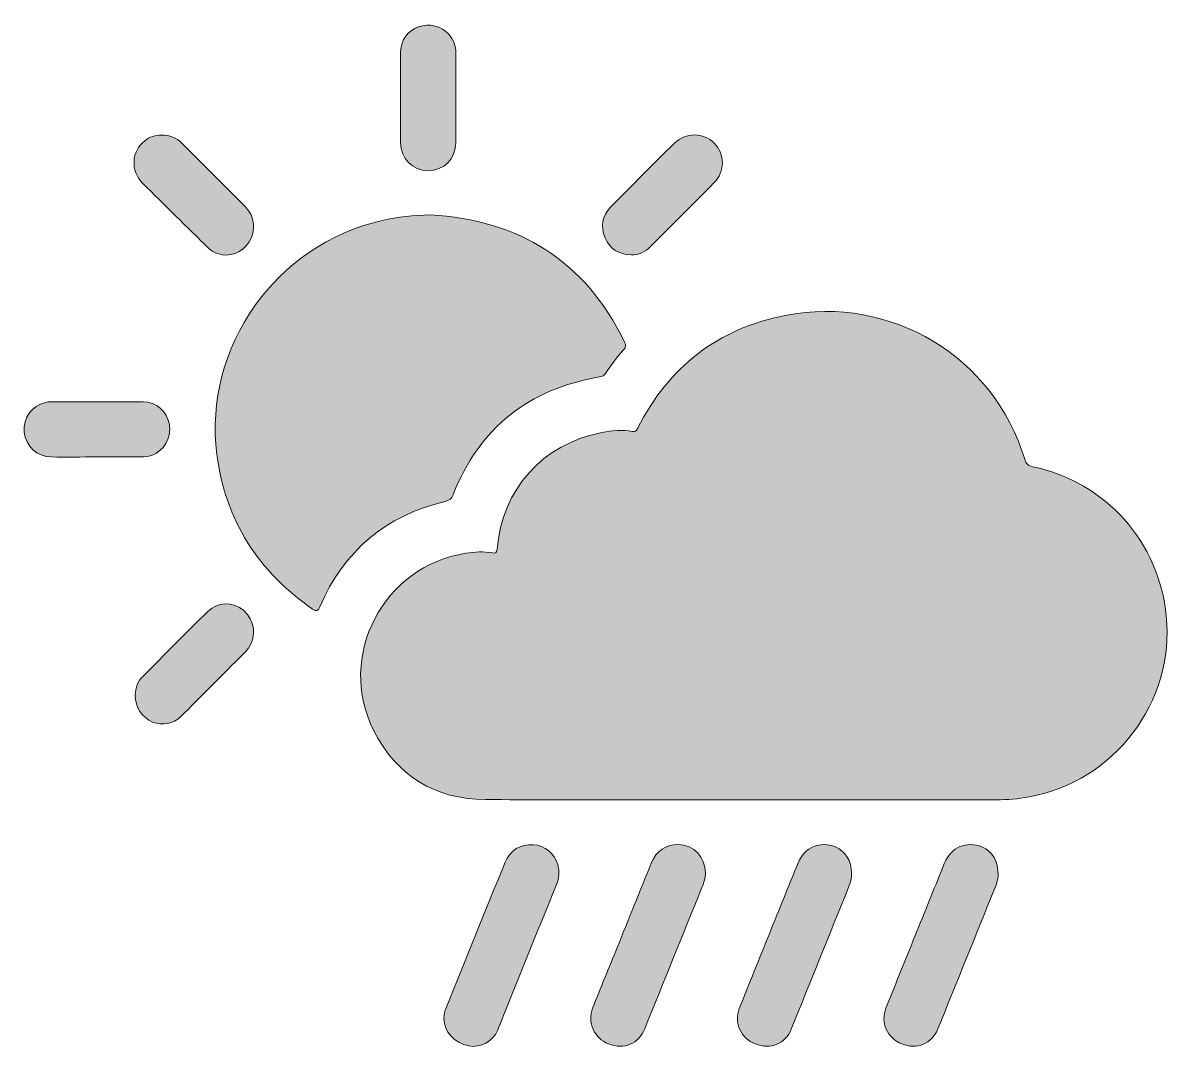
# Model space of a CAD drawing. Header units: inches. Extents: x 0 to 12.1, y -41 to -30.2.
import ezdxf

# ---------------------------------------------------------------- set-up
doc = ezdxf.new("R2010")
doc.units = ezdxf.units.IN
doc.header["$MEASUREMENT"] = 0
doc.layers.add('Слой 1', color=7, linetype='Continuous', lineweight=0)

# ---------------------------------------------------------------- blocks, each defined once
blk = doc.blocks.new('Block_0')
at = {"layer": 'Слой 1', "true_color": 0x000000, "transparency": 33554687}
h = blk.add_hatch(color=18, dxfattribs=at)
h.dxf.hatch_style = 2
edge = h.paths.add_edge_path()
edge.add_spline(control_points=[(3.952, -30.954), (3.952, -30.793), (3.949, -30.631), (3.952, -30.47), (3.955, -30.347), (4.028, -30.251), (4.141, -30.211), (4.255, -30.171), (4.379, -30.201), (4.458, -30.289), (4.508, -30.345), (4.531, -30.412), (4.531, -30.487), (4.532, -30.801), (4.533, -31.115), (4.531, -31.428), (4.53, -31.599), (4.405, -31.722), (4.239, -31.721), (4.078, -31.72), (3.953, -31.594), (3.951, -31.427), (3.95, -31.27), (3.951, -31.112), (3.951, -30.954), (3.951, -30.954), (3.951, -30.954), (3.952, -30.954)], knot_values=[0, 0, 0, 0, 1, 1, 1, 2, 2, 2, 3, 3, 3, 4, 4, 4, 5, 5, 5, 6, 6, 6, 7, 7, 7, 8, 8, 8, 9, 9, 9, 9], degree=3, periodic=0)
h = blk.add_hatch(color=18, dxfattribs=at)
h.dxf.hatch_style = 2
edge = h.paths.add_edge_path()
edge.add_spline(control_points=[(6.371, -32.605), (6.244, -32.601), (6.149, -32.545), (6.099, -32.426), (6.05, -32.309), (6.067, -32.196), (6.156, -32.105), (6.379, -31.878), (6.603, -31.654), (6.829, -31.431), (6.946, -31.316), (7.133, -31.319), (7.245, -31.433), (7.359, -31.549), (7.359, -31.731), (7.242, -31.85), (7.021, -32.074), (6.797, -32.294), (6.577, -32.517), (6.519, -32.576), (6.453, -32.606), (6.371, -32.605)], knot_values=[0, 0, 0, 0, 1, 1, 1, 2, 2, 2, 3, 3, 3, 4, 4, 4, 5, 5, 5, 6, 6, 6, 7, 7, 7, 7], degree=3, periodic=0)
h = blk.add_hatch(color=18, dxfattribs=at)
h.dxf.hatch_style = 2
edge = h.paths.add_edge_path()
edge.add_spline(control_points=[(1.441, -31.348), (1.527, -31.347), (1.597, -31.376), (1.654, -31.432), (1.877, -31.655), (2.101, -31.878), (2.323, -32.102), (2.422, -32.203), (2.436, -32.353), (2.361, -32.47), (2.285, -32.588), (2.158, -32.634), (2.028, -32.592), (1.994, -32.581), (1.964, -32.564), (1.938, -32.539), (1.706, -32.31), (1.473, -32.082), (1.242, -31.852), (1.113, -31.723), (1.125, -31.515), (1.265, -31.408), (1.318, -31.367), (1.378, -31.346), (1.441, -31.348)], knot_values=[0, 0, 0, 0, 1, 1, 1, 2, 2, 2, 3, 3, 3, 4, 4, 4, 5, 5, 5, 6, 6, 6, 7, 7, 7, 8, 8, 8, 8], degree=3, periodic=0)
h = blk.add_hatch(color=18, dxfattribs=at)
h.dxf.hatch_style = 2
edge = h.paths.add_edge_path()
edge.add_spline(control_points=[(4.261, -32.186), (5.198, -32.237), (5.888, -32.668), (6.303, -33.522), (6.318, -33.552), (6.32, -33.573), (6.295, -33.6), (6.225, -33.677), (6.164, -33.76), (6.107, -33.847), (6.091, -33.872), (6.071, -33.883), (6.04, -33.888), (5.298, -34.013), (4.78, -34.422), (4.502, -35.125), (4.485, -35.168), (4.465, -35.185), (4.419, -35.196), (3.795, -35.343), (3.357, -35.715), (3.103, -36.303), (3.082, -36.351), (3.068, -36.352), (3.028, -36.325), (2.457, -35.931), (2.112, -35.394), (2.023, -34.702), (1.878, -33.575), (2.643, -32.496), (3.758, -32.245), (3.923, -32.208), (4.089, -32.189), (4.261, -32.186)], knot_values=[0, 0, 0, 0, 1, 1, 1, 2, 2, 2, 3, 3, 3, 4, 4, 4, 5, 5, 5, 6, 6, 6, 7, 7, 7, 8, 8, 8, 9, 9, 9, 10, 10, 10, 11, 11, 11, 11], degree=3, periodic=0)
h = blk.add_hatch(color=18, dxfattribs=at)
h.dxf.hatch_style = 2
edge = h.paths.add_edge_path()
edge.add_spline(control_points=[(7.546, -38.328), (6.645, -38.328), (5.745, -38.332), (4.844, -38.326), (4.312, -38.322), (3.912, -38.078), (3.67, -37.603), (3.273, -36.823), (3.773, -35.867), (4.636, -35.74), (4.73, -35.727), (4.824, -35.717), (4.919, -35.736), (4.95, -35.742), (4.961, -35.733), (4.964, -35.7), (5.015, -35.067), (5.443, -34.591), (6.066, -34.471), (6.171, -34.451), (6.278, -34.442), (6.385, -34.46), (6.415, -34.466), (6.427, -34.455), (6.44, -34.429), (6.766, -33.783), (7.282, -33.378), (7.991, -33.241), (9.106, -33.025), (10.177, -33.677), (10.505, -34.751), (10.519, -34.799), (10.539, -34.82), (10.59, -34.83), (11.356, -34.993), (11.913, -35.617), (11.991, -36.4), (12.082, -37.299), (11.445, -38.138), (10.551, -38.298), (10.437, -38.319), (10.322, -38.328), (10.206, -38.328), (9.319, -38.328), (8.433, -38.328), (7.546, -38.328)], knot_values=[0, 0, 0, 0, 1, 1, 1, 2, 2, 2, 3, 3, 3, 4, 4, 4, 5, 5, 5, 6, 6, 6, 7, 7, 7, 8, 8, 8, 9, 9, 9, 10, 10, 10, 11, 11, 11, 12, 12, 12, 13, 13, 13, 14, 14, 14, 15, 15, 15, 15], degree=3, periodic=0)
h = blk.add_hatch(color=18, dxfattribs=at)
h.dxf.hatch_style = 2
edge = h.paths.add_edge_path()
edge.add_spline(control_points=[(0.761, -34.728), (0.601, -34.728), (0.442, -34.73), (0.283, -34.728), (0.134, -34.726), (0.015, -34.614), (0.001, -34.467), (-0.013, -34.318), (0.079, -34.188), (0.224, -34.155), (0.242, -34.15), (0.262, -34.148), (0.281, -34.148), (0.603, -34.148), (0.925, -34.147), (1.247, -34.149), (1.389, -34.149), (1.503, -34.252), (1.524, -34.39), (1.545, -34.533), (1.468, -34.665), (1.336, -34.711), (1.301, -34.723), (1.265, -34.728), (1.228, -34.728), (1.072, -34.728), (0.916, -34.728), (0.761, -34.728)], knot_values=[0, 0, 0, 0, 1, 1, 1, 2, 2, 2, 3, 3, 3, 4, 4, 4, 5, 5, 5, 6, 6, 6, 7, 7, 7, 8, 8, 8, 9, 9, 9, 9], degree=3, periodic=0)
h = blk.add_hatch(color=18, dxfattribs=at)
h.dxf.hatch_style = 2
edge = h.paths.add_edge_path()
edge.add_spline(control_points=[(1.166, -37.229), (1.166, -37.152), (1.193, -37.085), (1.247, -37.03), (1.472, -36.804), (1.697, -36.578), (1.923, -36.354), (2.031, -36.248), (2.193, -36.245), (2.305, -36.342), (2.42, -36.441), (2.442, -36.612), (2.354, -36.736), (2.338, -36.757), (2.32, -36.776), (2.301, -36.795), (2.081, -37.016), (1.861, -37.237), (1.641, -37.458), (1.569, -37.53), (1.446, -37.553), (1.348, -37.512), (1.236, -37.465), (1.164, -37.354), (1.166, -37.229)], knot_values=[0, 0, 0, 0, 1, 1, 1, 2, 2, 2, 3, 3, 3, 4, 4, 4, 5, 5, 5, 6, 6, 6, 7, 7, 7, 8, 8, 8, 8], degree=3, periodic=0)
h = blk.add_hatch(color=18, dxfattribs=at)
h.dxf.hatch_style = 2
edge = h.paths.add_edge_path()
edge.add_spline(control_points=[(4.407, -40.621), (4.407, -40.583), (4.416, -40.548), (4.429, -40.513), (4.635, -40.004), (4.841, -39.494), (5.049, -38.985), (5.101, -38.858), (5.212, -38.791), (5.343, -38.8), (5.466, -38.809), (5.567, -38.889), (5.601, -39.007), (5.622, -39.078), (5.616, -39.149), (5.588, -39.218), (5.381, -39.729), (5.175, -40.24), (4.968, -40.751), (4.921, -40.867), (4.788, -40.937), (4.668, -40.913), (4.512, -40.882), (4.407, -40.764), (4.407, -40.621)], knot_values=[0, 0, 0, 0, 1, 1, 1, 2, 2, 2, 3, 3, 3, 4, 4, 4, 5, 5, 5, 6, 6, 6, 7, 7, 7, 8, 8, 8, 8], degree=3, periodic=0)
h = blk.add_hatch(color=18, dxfattribs=at)
h.dxf.hatch_style = 2
edge = h.paths.add_edge_path()
edge.add_spline(control_points=[(7.152, -39.096), (7.155, -39.147), (7.136, -39.198), (7.116, -39.248), (6.915, -39.743), (6.715, -40.238), (6.515, -40.733), (6.451, -40.891), (6.298, -40.956), (6.135, -40.892), (5.984, -40.833), (5.908, -40.668), (5.968, -40.517), (6.052, -40.303), (6.14, -40.092), (6.226, -39.879), (6.345, -39.584), (6.464, -39.288), (6.584, -38.993), (6.637, -38.865), (6.741, -38.795), (6.868, -38.799), (7.031, -38.804), (7.151, -38.928), (7.152, -39.096)], knot_values=[0, 0, 0, 0, 1, 1, 1, 2, 2, 2, 3, 3, 3, 4, 4, 4, 5, 5, 5, 6, 6, 6, 7, 7, 7, 8, 8, 8, 8], degree=3, periodic=0)
h = blk.add_hatch(color=18, dxfattribs=at)
h.dxf.hatch_style = 2
edge = h.paths.add_edge_path()
edge.add_spline(control_points=[(8.687, -39.098), (8.688, -39.149), (8.676, -39.198), (8.656, -39.246), (8.455, -39.743), (8.254, -40.239), (8.054, -40.736), (7.991, -40.89), (7.838, -40.954), (7.677, -40.893), (7.525, -40.835), (7.448, -40.671), (7.508, -40.519), (7.611, -40.257), (7.718, -39.996), (7.824, -39.735), (7.924, -39.487), (8.024, -39.238), (8.126, -38.99), (8.194, -38.824), (8.355, -38.758), (8.518, -38.824), (8.623, -38.868), (8.686, -38.97), (8.687, -39.098)], knot_values=[0, 0, 0, 0, 1, 1, 1, 2, 2, 2, 3, 3, 3, 4, 4, 4, 5, 5, 5, 6, 6, 6, 7, 7, 7, 8, 8, 8, 8], degree=3, periodic=0)
h = blk.add_hatch(color=18, dxfattribs=at)
h.dxf.hatch_style = 2
edge = h.paths.add_edge_path()
edge.add_spline(control_points=[(10.225, -39.119), (10.226, -39.157), (10.213, -39.203), (10.194, -39.249), (9.994, -39.744), (9.793, -40.239), (9.593, -40.734), (9.53, -40.891), (9.375, -40.956), (9.213, -40.892), (9.062, -40.832), (8.987, -40.667), (9.048, -40.516), (9.156, -40.244), (9.267, -39.973), (9.376, -39.702), (9.472, -39.465), (9.567, -39.228), (9.664, -38.992), (9.733, -38.825), (9.893, -38.758), (10.056, -38.824), (10.165, -38.868), (10.228, -38.974), (10.225, -39.119)], knot_values=[0, 0, 0, 0, 1, 1, 1, 2, 2, 2, 3, 3, 3, 4, 4, 4, 5, 5, 5, 6, 6, 6, 7, 7, 7, 8, 8, 8, 8], degree=3, periodic=0)
at = {"layer": 'Слой 1'}
for points, knots in [([(3.952, -30.954), (3.952, -30.793), (3.949, -30.631), (3.952, -30.47), (3.955, -30.347), (4.028, -30.251), (4.141, -30.211), (4.255, -30.171), (4.379, -30.201), (4.458, -30.289), (4.508, -30.345), (4.531, -30.412), (4.531, -30.487), (4.532, -30.801), (4.533, -31.115), (4.531, -31.428), (4.53, -31.599), (4.405, -31.722), (4.239, -31.721), (4.078, -31.72), (3.953, -31.594), (3.951, -31.427), (3.95, -31.27), (3.951, -31.112), (3.951, -30.954), (3.951, -30.954), (3.951, -30.954), (3.952, -30.954)], [0, 0, 0, 0, 1, 1, 1, 2, 2, 2, 3, 3, 3, 4, 4, 4, 5, 5, 5, 6, 6, 6, 7, 7, 7, 8, 8, 8, 9, 9, 9, 9]), ([(6.371, -32.605), (6.244, -32.601), (6.149, -32.545), (6.099, -32.426), (6.05, -32.309), (6.067, -32.196), (6.156, -32.105), (6.379, -31.878), (6.603, -31.654), (6.829, -31.431), (6.946, -31.316), (7.133, -31.319), (7.245, -31.433), (7.359, -31.549), (7.359, -31.731), (7.242, -31.85), (7.021, -32.074), (6.797, -32.294), (6.577, -32.517), (6.519, -32.576), (6.453, -32.606), (6.371, -32.605)], [0, 0, 0, 0, 1, 1, 1, 2, 2, 2, 3, 3, 3, 4, 4, 4, 5, 5, 5, 6, 6, 6, 7, 7, 7, 7]), ([(1.441, -31.348), (1.527, -31.347), (1.597, -31.376), (1.654, -31.432), (1.877, -31.655), (2.101, -31.878), (2.323, -32.102), (2.422, -32.203), (2.436, -32.353), (2.361, -32.47), (2.285, -32.588), (2.158, -32.634), (2.028, -32.592), (1.994, -32.581), (1.964, -32.564), (1.938, -32.539), (1.706, -32.31), (1.473, -32.082), (1.242, -31.852), (1.113, -31.723), (1.125, -31.515), (1.265, -31.408), (1.318, -31.367), (1.378, -31.346), (1.441, -31.348)], [0, 0, 0, 0, 1, 1, 1, 2, 2, 2, 3, 3, 3, 4, 4, 4, 5, 5, 5, 6, 6, 6, 7, 7, 7, 8, 8, 8, 8]), ([(4.261, -32.186), (5.198, -32.237), (5.888, -32.668), (6.303, -33.522), (6.318, -33.552), (6.32, -33.573), (6.295, -33.6), (6.225, -33.677), (6.164, -33.76), (6.107, -33.847), (6.091, -33.872), (6.071, -33.883), (6.04, -33.888), (5.298, -34.013), (4.78, -34.422), (4.502, -35.125), (4.485, -35.168), (4.465, -35.185), (4.419, -35.196), (3.795, -35.343), (3.357, -35.715), (3.103, -36.303), (3.082, -36.351), (3.068, -36.352), (3.028, -36.325), (2.457, -35.931), (2.112, -35.394), (2.023, -34.702), (1.878, -33.575), (2.643, -32.496), (3.758, -32.245), (3.923, -32.208), (4.089, -32.189), (4.261, -32.186)], [0, 0, 0, 0, 1, 1, 1, 2, 2, 2, 3, 3, 3, 4, 4, 4, 5, 5, 5, 6, 6, 6, 7, 7, 7, 8, 8, 8, 9, 9, 9, 10, 10, 10, 11, 11, 11, 11]), ([(7.546, -38.328), (6.645, -38.328), (5.745, -38.332), (4.844, -38.326), (4.312, -38.322), (3.912, -38.078), (3.67, -37.603), (3.273, -36.823), (3.773, -35.867), (4.636, -35.74), (4.73, -35.727), (4.824, -35.717), (4.919, -35.736), (4.95, -35.742), (4.961, -35.733), (4.964, -35.7), (5.015, -35.067), (5.443, -34.591), (6.066, -34.471), (6.171, -34.451), (6.278, -34.442), (6.385, -34.46), (6.415, -34.466), (6.427, -34.455), (6.44, -34.429), (6.766, -33.783), (7.282, -33.378), (7.991, -33.241), (9.106, -33.025), (10.177, -33.677), (10.505, -34.751), (10.519, -34.799), (10.539, -34.82), (10.59, -34.83), (11.356, -34.993), (11.913, -35.617), (11.991, -36.4), (12.082, -37.299), (11.445, -38.138), (10.551, -38.298), (10.437, -38.319), (10.322, -38.328), (10.206, -38.328), (9.319, -38.328), (8.433, -38.328), (7.546, -38.328)], [0, 0, 0, 0, 1, 1, 1, 2, 2, 2, 3, 3, 3, 4, 4, 4, 5, 5, 5, 6, 6, 6, 7, 7, 7, 8, 8, 8, 9, 9, 9, 10, 10, 10, 11, 11, 11, 12, 12, 12, 13, 13, 13, 14, 14, 14, 15, 15, 15, 15]), ([(0.761, -34.728), (0.601, -34.728), (0.442, -34.73), (0.283, -34.728), (0.134, -34.726), (0.015, -34.614), (0.001, -34.467), (-0.013, -34.318), (0.079, -34.188), (0.224, -34.155), (0.242, -34.15), (0.262, -34.148), (0.281, -34.148), (0.603, -34.148), (0.925, -34.147), (1.247, -34.149), (1.389, -34.149), (1.503, -34.252), (1.524, -34.39), (1.545, -34.533), (1.468, -34.665), (1.336, -34.711), (1.301, -34.723), (1.265, -34.728), (1.228, -34.728), (1.072, -34.728), (0.916, -34.728), (0.761, -34.728)], [0, 0, 0, 0, 1, 1, 1, 2, 2, 2, 3, 3, 3, 4, 4, 4, 5, 5, 5, 6, 6, 6, 7, 7, 7, 8, 8, 8, 9, 9, 9, 9]), ([(1.166, -37.229), (1.166, -37.152), (1.193, -37.085), (1.247, -37.03), (1.472, -36.804), (1.697, -36.578), (1.923, -36.354), (2.031, -36.248), (2.193, -36.245), (2.305, -36.342), (2.42, -36.441), (2.442, -36.612), (2.354, -36.736), (2.338, -36.757), (2.32, -36.776), (2.301, -36.795), (2.081, -37.016), (1.861, -37.237), (1.641, -37.458), (1.569, -37.53), (1.446, -37.553), (1.348, -37.512), (1.236, -37.465), (1.164, -37.354), (1.166, -37.229)], [0, 0, 0, 0, 1, 1, 1, 2, 2, 2, 3, 3, 3, 4, 4, 4, 5, 5, 5, 6, 6, 6, 7, 7, 7, 8, 8, 8, 8]), ([(4.407, -40.621), (4.407, -40.583), (4.416, -40.548), (4.429, -40.513), (4.635, -40.004), (4.841, -39.494), (5.049, -38.985), (5.101, -38.858), (5.212, -38.791), (5.343, -38.8), (5.466, -38.809), (5.567, -38.889), (5.601, -39.007), (5.622, -39.078), (5.616, -39.149), (5.588, -39.218), (5.381, -39.729), (5.175, -40.24), (4.968, -40.751), (4.921, -40.867), (4.788, -40.937), (4.668, -40.913), (4.512, -40.882), (4.407, -40.764), (4.407, -40.621)], [0, 0, 0, 0, 1, 1, 1, 2, 2, 2, 3, 3, 3, 4, 4, 4, 5, 5, 5, 6, 6, 6, 7, 7, 7, 8, 8, 8, 8]), ([(7.152, -39.096), (7.155, -39.147), (7.136, -39.198), (7.116, -39.248), (6.915, -39.743), (6.715, -40.238), (6.515, -40.733), (6.451, -40.891), (6.298, -40.956), (6.135, -40.892), (5.984, -40.833), (5.908, -40.668), (5.968, -40.517), (6.052, -40.303), (6.14, -40.092), (6.226, -39.879), (6.345, -39.584), (6.464, -39.288), (6.584, -38.993), (6.637, -38.865), (6.741, -38.795), (6.868, -38.799), (7.031, -38.804), (7.151, -38.928), (7.152, -39.096)], [0, 0, 0, 0, 1, 1, 1, 2, 2, 2, 3, 3, 3, 4, 4, 4, 5, 5, 5, 6, 6, 6, 7, 7, 7, 8, 8, 8, 8]), ([(8.687, -39.098), (8.688, -39.149), (8.676, -39.198), (8.656, -39.246), (8.455, -39.743), (8.254, -40.239), (8.054, -40.736), (7.991, -40.89), (7.838, -40.954), (7.677, -40.893), (7.525, -40.835), (7.448, -40.671), (7.508, -40.519), (7.611, -40.257), (7.718, -39.996), (7.824, -39.735), (7.924, -39.487), (8.024, -39.238), (8.126, -38.99), (8.194, -38.824), (8.355, -38.758), (8.518, -38.824), (8.623, -38.868), (8.686, -38.97), (8.687, -39.098)], [0, 0, 0, 0, 1, 1, 1, 2, 2, 2, 3, 3, 3, 4, 4, 4, 5, 5, 5, 6, 6, 6, 7, 7, 7, 8, 8, 8, 8]), ([(10.225, -39.119), (10.226, -39.157), (10.213, -39.203), (10.194, -39.249), (9.994, -39.744), (9.793, -40.239), (9.593, -40.734), (9.53, -40.891), (9.375, -40.956), (9.213, -40.892), (9.062, -40.832), (8.987, -40.667), (9.048, -40.516), (9.156, -40.244), (9.267, -39.973), (9.376, -39.702), (9.472, -39.465), (9.567, -39.228), (9.664, -38.992), (9.733, -38.825), (9.893, -38.758), (10.056, -38.824), (10.165, -38.868), (10.228, -38.974), (10.225, -39.119)], [0, 0, 0, 0, 1, 1, 1, 2, 2, 2, 3, 3, 3, 4, 4, 4, 5, 5, 5, 6, 6, 6, 7, 7, 7, 8, 8, 8, 8])]:
    blk.add_open_spline(points, degree=3, knots=knots, dxfattribs=at)

msp = doc.modelspace()

# ---------------------------------------------------------------- block references
at = {"layer": 'Слой 1'}
msp.add_blockref('Block_0', (0, 0), dxfattribs=at)

doc.saveas('drawing.dxf')
